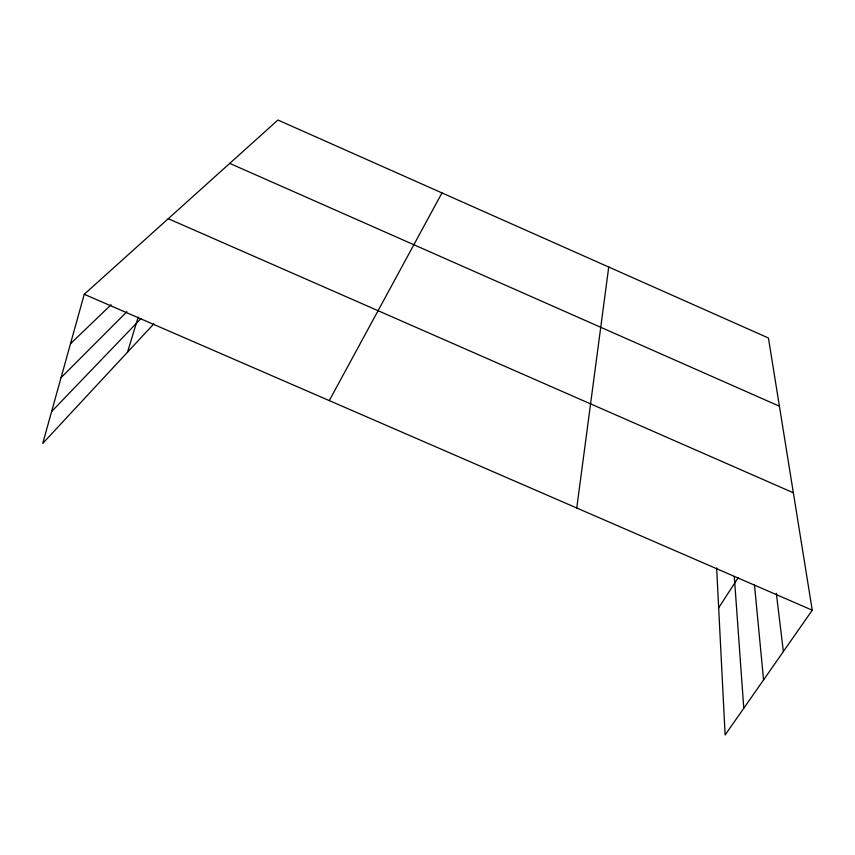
<?xml version="1.0" encoding="UTF-8"?>
<svg xmlns="http://www.w3.org/2000/svg" width="855" height="855" viewBox="0 0 855 855"><rect width="100%" height="100%" fill="white"/><g stroke="black" fill="none" stroke-linecap="round" stroke-linejoin="round"><path stroke-width="1.28" d="M576.751 507.998L608.728 267.038M716.64 567.966L725.126 734.969L812.25 610.192L768.431 338.003L277.928 120.031L84.25 294.28L42.75 443.414L153.729 323.97M127.502 352.185L138.211 317.109M329.282 400.61L441.971 192.931M718.67 607.798L738.314 577.542M51.621 411.533L140.904 318.626M61.047 377.675L126.925 311.701M70.484 343.763L111.086 304.743M84.25 294.28L812.25 610.192M168.253 218.698L793.344 492.779M229.739 163.391L779.418 406.221M776.329 593.317L783.372 651.542M754.463 584.692L763.568 679.907M734.295 576.484L743.775 708.261"/></g></svg>
